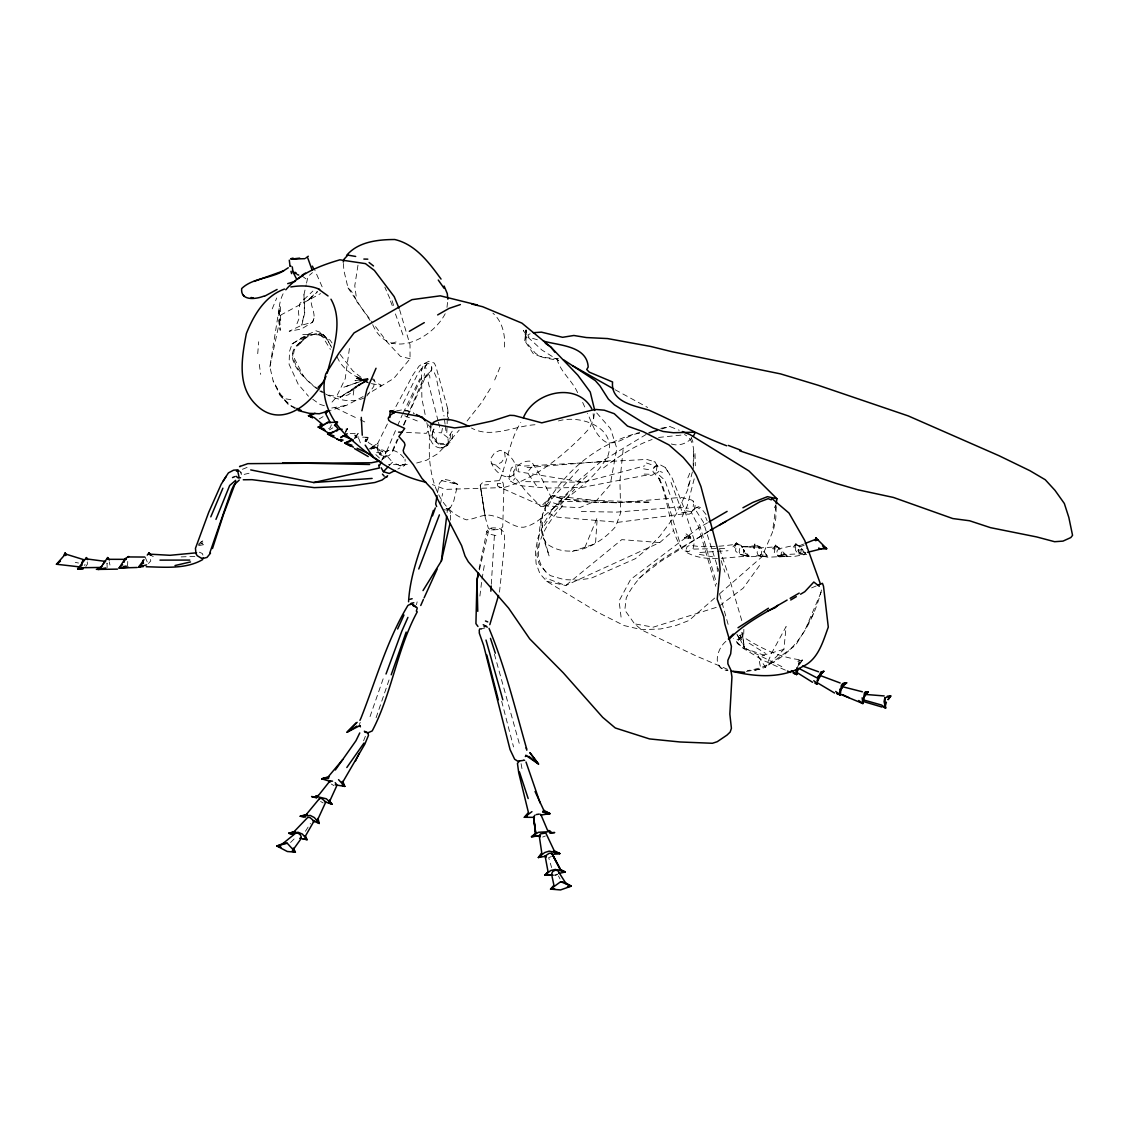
<?xml version="1.0" encoding="UTF-8"?>
<svg xmlns="http://www.w3.org/2000/svg" width="1129" height="1129" viewBox="0 0 1129 1129"><rect width="100%" height="100%" fill="white"/><g stroke="black" fill="none" stroke-linecap="round" stroke-linejoin="round"><path stroke-width="0.75" stroke-dasharray="5 3.75" d="M524.717 340.704L526.058 329.964L525.945 342.031L535.626 353.504L543.049 357.456L558.77 360.546L542.019 350.103L527.172 336.513L523.348 330.43L526.269 337.261L524.717 340.704L533.452 353.913L543.049 357.456L558.432 358.613M313.989 318.237L312.55 322.217L301.81 325.18L289.165 331.249L301.316 329.061L312.55 322.217C317.461 313.834 308.965 305.677 311.548 296.941L317.432 291.31M403.378 425.224L421.216 383.789C422.585 376.55 433.804 374.461 431.588 366.276C429.034 361.379 422.444 363.242 419.057 366.121L413.228 374.419L394.063 410.01M416.657 463.017L426.282 460.364L437.417 453.943L446.689 444.516L450.132 442.427L452.249 438.532L452.404 430.911L447.931 437.756L448.312 442.695M360.377 442.893L358.966 438.983L354.802 434.961L355.579 436.965L356.072 435.498L354.986 438.518L358.345 433.197L347.196 433.734M504.465 347.04C505.411 334.89 502.447 321.483 492.936 313.185M693.248 468.704C693.404 457.033 697.03 441.34 684.499 434.482M450.457 520.173L450.654 512.044L446.985 508.487L444.501 507.57M743.856 629.347L743.715 634.131C742.261 638.294 737.35 640.891 733.342 638.675M693.164 465.303L693.714 447.959M447.296 418.732L446.844 432.379L443.88 430.713M447.352 417.024L447.648 408.5L435.85 366.332L434.34 363.115L428.921 361.252L423.897 363.778L421.484 370.143L421.893 398.805L425.407 415.825M295.304 408.726L288.163 404.238L279.766 394.783L273.19 381.037L269.887 366.854L279.3 307.413L280.175 330.345C278.369 317.658 277.367 303.348 284.155 291.861M558.728 501.149L616.801 502.786L680.858 497.409L691.414 499.964L693.093 501.05L695.182 505.693L693.516 511.395L689.226 514.189L682.904 513.949L618.325 522.275L557.514 517.167L553.182 515.727L545.011 510.548L545.73 505.03M590.241 426.734L593.614 418.845L592.951 411.662M436.288 437.784L436.104 441.185L438.645 444.177L446.689 444.516L446.858 443.104L446.689 444.516M497.48 483.974L497.381 485.738L499.103 486.98L541.384 505.693L579.586 507.655L596.422 500.627L610.21 484.877L616.815 448.382L610.577 428.738L595.66 411.76M491.284 584.229L494.389 535.668M754.525 548.384L754.864 543.938L753.918 548.412L754.412 546.464L753.156 547.678L757.333 545.674L760.339 547.142L767.593 556.174L749.176 556.752L740.201 554.339L739.185 551.869L739.566 548.849L741.513 546.789L757.333 545.674L756.049 545.307L760.339 547.142L741.513 546.789L760.339 547.142M257.722 353.673L258.696 341.777M805.513 553.633L799.388 546.267L795.832 543.896L795.606 550.5L798.344 553.774L805.302 554.635M479.896 596.041L481.758 580.758M738.902 544.982L736.376 542.795L735.586 551.051L739.608 554.692M783.879 649.387L758.392 656.542L765.518 667.267L783.879 649.387L786.123 626.539L772.18 652.167L765.518 667.267L751.222 671.473M499.484 592.146L504.79 542.075L504.211 532.408L499.893 528.499C495.448 528.033 489.45 526.368 486.797 531.307L478.851 569.933M446.985 307.398L447.705 300.808M657.134 465.6L656.217 472.134L652.11 475.238L643.572 475.662L582.522 487.389L547.339 488.081L522.628 485.907L515.134 483.861L510.28 481.166L508.911 478.428L511.282 468.126L515.882 464.725L524.519 466.037L646.748 459.418L654.933 461.86L657.134 465.6L655.963 465.261L654.425 467.011M779.617 556.541L781.127 554.706L781.466 551.7L780.435 549.273L778.629 548.835L777.133 550.642L776.794 553.662L777.825 556.103L779.617 556.541L794.322 556.399L805.372 554.522M623.109 449.737L619.92 480.996L620.696 512.735L615.686 526.481C599.499 545.476 570.187 560.563 547 543.924C531.9 523.362 548.539 497.437 562.369 481.335C582.31 457.231 609.519 440.409 639.677 432.463M447.084 512.58L447.493 509.123L444.473 508.092M353.222 395.051L354.139 387.459L368.28 379.118M774.268 552.716L775.679 545.109L787.562 556.315L767.861 557.232L758.124 555.158L757.136 552.744L757.531 549.767L759.055 547.974L776.907 546.817L779.518 547.89M437.487 492.823L439.407 483.24L443.274 479.091L451.755 480.898L457.767 484.383L453.505 502.052L450.344 507.754L446.689 510.167L443.768 509.631M743.602 553.012L743.983 550.006M518.451 468.704L518.056 471.696L583.495 482.224L644.871 465.811M776.018 505.425L772.462 532.225L761.934 556.823L716.83 596.183M593.614 418.845L594.531 412.184M349.411 348.508L345.22 378.765L336.061 397.549L331.898 402.234M799.219 663.951L799.12 661.975L798.782 665.941M693.15 506.639L693.516 504.183M653.409 468.563L656.88 465.021L660.691 465.077L665.277 467.491L672.249 478.329L683.172 505.764L694.547 541.031L693.107 548.553L688.746 551.488L683.412 550.811C668.086 529.769 669.737 500.006 657.967 476.819L662.37 484.764L680.942 546.365M357.978 265.202L354.774 285.736L356.919 301.838L372.612 322.739M293.554 354.139L294.175 350.329C299.51 341.099 308.697 334.142 319.606 333.549C326.704 334.297 328.158 342.651 331.785 347.436M482.027 579.092L484.51 564.133M447.931 437.756L441.58 432.816L442.399 428.357M440.338 504.762L442.61 493.458M773.661 529.12L775.764 518.606L776.343 503.506M403.9 457.951C400.061 452.757 392.172 447.606 385.864 451.614L382.548 459.588M438.645 444.177L432.506 438.8L432.026 435.258L433.959 428.992L432.506 432.929L432.986 436.923L438.574 443.147L446.774 444.007L452.249 438.532M424.024 376.126L424.56 373.558M432.026 435.258L432.746 431.842M269.887 366.854L280.952 314.949L320.565 293.596M303.941 294.782L304.745 312.874L301.81 325.18L304.378 312.592L303.941 294.782L306.157 284.818M306.523 283.153L308.005 276.506L312.437 272.639M416.474 604.735L417.137 601.842M107.156 567.577L107.001 563.145L107.495 566.137M479.402 569.919L489.083 528.838L491.877 528.273M740.017 635.204L744.632 648.371L741.965 632.423L744.632 648.371L738.267 635.669M694.194 478.851L687.321 505.651L681.295 518.493M794.844 547.763L795.832 543.896L799.388 546.267L796.157 544.884L778.629 548.835M84.675 565.615L85.014 564.274M692.387 471.978L687.632 489.972L676.398 513.893L659.957 536.007L648.427 548.002L635.302 558.728L590.862 578.344L576.721 580.123L564.246 579.629L550.402 575.649L546.351 572.417L539.069 563.71L536.924 555.496L540.481 521.443L542.372 513.935L542.343 531.688L549.16 556.089L543.204 537.785M354.238 438.362L356.595 437.022L368.943 437.29L366.219 441.439L365.457 439.237L368.844 442.864L382.9 451.91L377.975 449.906L382.844 450.034L385.596 451.783L386.4 453.279L385.92 456.85L381.165 460.011M127.577 566.448L127.746 561.028M379.838 454.338L380.431 452.362M424.292 368.562L425.21 365.542L427.99 363.834M688.027 486.797L689.763 481.166M331.333 424.786L330.487 427.439L328.214 428.992L325.844 428.554M821.503 589.973C811.737 627.526 789.383 665.249 747.243 670.57M821.15 592.16L805.499 628.98L795.663 645.252L765.518 667.267M376.07 717.748L389.576 678.388M332.011 342.948L330.021 340.083L317.983 334.255L322.612 336.414L319.846 332.138L315.767 330.712L301.175 338.037L292.072 343.95L289.518 351.373L289.08 364.23L298.155 384.17L308.457 396.237M404.605 465.501L405.17 463.864L404.605 465.501L397.845 469.043M370.03 716.605L384.029 676.271M450.189 513.385L450.654 512.044M363.637 382.646L351.895 390.394L351.02 392.793L348.24 394.84L340.393 397.055L328.144 395.009M734.556 547.734L736.376 542.795L736.785 543.938L741.245 545.406L744.307 551.587L743.235 549.371L749.148 556.188C728.671 556.724 705.935 562.849 687.053 552.702L686.136 549.498L687.081 546.648L689.96 545.138C705.583 548.384 721.939 546.126 737.646 544.065L738.549 544.22M500.006 367.292L494.079 381.461M774.014 549.513L775.679 545.109L776.47 546.789M363.623 740.737L365.359 736.263M296.983 323.713L299.171 318.195L298.409 311.576L299.961 303.376L312.874 291.084M378.088 444.558L376.987 447.409L378.116 451.769L381.08 455.17L378.949 453.265M690.694 537.799L688.577 537.87L690.694 537.799L690.807 539.436M272.23 308.852L276.732 297.985M359.318 724.606L360.236 722.377M584.878 547.466L597.241 517.59L595.519 543.684L572.304 551.432M796.679 669.229L798.513 664.812M398.156 438.983L392.737 451.388L389.053 455.622L383.931 456.539L379.471 453.745M404.055 424.857L407.329 416.996M407.978 415.43L426.226 375.322L431.673 370.51M687.829 477.849L690.496 471.569M386.612 451.332L396.872 427.369M397.549 425.774L402.333 414.597M499.681 480.008C507.5 461.098 509.786 440.028 520.779 422.429M392.398 450.711L397.196 439.562M774.48 507.754L775.722 504.931M793.235 547.198L795.832 543.896M813.684 613.357L807.588 624.52M408.091 406.257L421.851 376.649M387.388 423.996L377.566 443.655L378.723 442.667L370.199 448.227M381.644 460.336L385.864 451.614M775.679 545.109L772.758 548.807L776.907 546.817L776.075 546.464M403.095 413.045L419.805 378.864M403.095 403.406L417.674 374.066L423.234 365.881M345.262 432.929L347.605 428.554L344.486 429.373M431.236 426.268C425.605 457.922 430.459 507.824 466.446 519.834C475.521 519.227 484.158 512.735 493.655 516.052C504.367 517.929 512.453 527.723 523.63 527.229C537.291 524.66 546.253 512.538 557.472 505.34C575.903 491.129 595.971 476.96 607.727 456.37C618.127 427.82 580.828 414.301 558.446 420.948M421.484 370.143L422.204 368.83M547.071 501.841L548.694 498.891M803.65 544.065L798.895 545.942L798.062 550.472L799.205 552.73L800.701 553.125L805.838 552.504M800.701 553.125L801.534 548.609L800.39 546.337L798.895 545.942M366.657 439.83L365.655 441.566L368.943 437.29L365.74 437.812M732.961 546.831L736.376 542.795M445.207 313.721C431.617 339.787 387.995 361.125 372.57 324.376M490.381 388.559L481.688 402.46L466.46 421.78M646.127 434.453L600.134 462.325L579.713 479.515L552.025 509.743L543.472 524.039L537.856 538.18L535.386 551.587L536.106 563.639L539.944 573.73L546.732 581.308L597.82 612.355L624.111 625.565L641.625 629.672L660.521 628.966L675.368 625.734L688.986 620.498L715.504 597.34M690.793 537.898L688.986 535.386L690.666 536.698L690.398 538.533L684.329 537.743L685.74 537.475M305.409 831.283L310.475 823.422M709.083 531.011C679.545 550.345 642.316 564.091 626.242 597.947L624.803 610.069L634.554 623.843L642.02 630.151L695.633 655.737L728.134 669.553M85.875 566.448L87.399 564.161L87.215 561.311M424.081 378.525L426.226 375.322M544.347 525.535L551.968 514.147L574.661 489.294M345.827 431.179L347.605 428.554L344.952 429.457M430.318 423.248L430.403 427.51L426.381 433.338L405.523 432.421M799.628 664.318L802.634 659.957C781.55 658.39 760.254 648.131 742.826 636.7L739.058 637.419L736.475 640.637L737.195 643.29L743.164 648.3L762.428 660.028L785.869 670.358M345.643 431.32L347.605 428.554M759.577 565.431L743.207 588.167L718.284 606.753L653.282 627.159L634.554 623.843M366.84 396.011L373.741 386.527L374.602 380.177L373.586 378.949M430.163 371.568L431.687 369.663L431.49 366.798M725.905 641.371C716.816 648.695 711.341 669.342 727.993 670.57L721.614 668.382L717.734 664.064M528.866 470.483L531.392 467.406M399.595 309.671L410.025 344.782L410.039 358.782L393.767 378.455L367.673 394.035M303.532 339.603L298.31 345.869C302.106 337.726 310.941 333.619 319.606 333.549M562.623 506.032C547.226 522.501 526.82 551.7 546.351 572.417M759.902 555.595L761.44 553.774L761.821 550.811L760.833 548.412L759.055 547.974M451.346 439.195L459.207 430.093M513.483 480.15L515.318 478.019M587.856 430.064L583.495 434.82M354.929 437.121L358.345 433.197L355.141 433.691M738.154 640.425L739.537 638.831M427.058 364.455L425.407 366.332L426.226 369.649M299.905 342.666C279.188 357.625 306.368 380.558 318.604 390.182M148.421 563.526L150.778 560.944L150.086 557.684M545.702 505.538L580.842 466.997M542.682 504.875L544.87 502.518M581.096 437.248C559.434 458.586 533.961 479.063 504.127 487.46M301.669 339.773L309.05 333.803M389.068 465.755L392.469 462.198L402.136 466.813M552.025 509.743L573.306 488.109L587.8 475.267M798.697 663.908L802.634 659.957L798.626 661.001M290.548 842.488L296.179 836.914M380.417 386.555L381.56 385.426L375.449 382.251L371.201 377.82M311.548 296.941L307.144 301.26L317.348 292.03M685.755 535.922L689.494 537.827L690.666 536.698M198.76 543.825L203.22 540.565M691.738 438.038C686.7 443.711 678.473 446.477 671.176 443.923M364.794 441.1L368.943 437.29M794.887 546.027L796.157 544.884M546.732 581.308L565.685 585.514L659.759 542.569L673.448 530.602M658.955 471.329L656.782 473.164L654.411 473.051M696.424 507.373L691.978 510.802M638.915 578.401L660.62 561.438L708.659 531.265M734.796 545.505L737.646 544.065L735.402 544.898L736.785 543.938M351.895 390.394L340.393 397.055L358.768 384.721L368.364 379.584M603.535 467.886C618.48 456.553 634.258 445.715 652.096 439.506M383.521 457.16L385.229 455.933M369.239 449.017L374.87 445.094M426.804 422.627C429.02 431.659 428.498 447.507 441.368 448.044L447.423 445.122M340.393 397.055L366.544 380.727L358.768 384.721L369.691 379.908M686.164 537.15L686.94 536.67M329.4 429.867L332.815 427.82M319.182 418.944L323.049 416.643M292.072 343.95L305.776 335.934L311.392 334.367L320.142 335.003M707.502 522.812L698.442 528.076L630.617 579.431L619.087 600.953L621.26 618.678M370.524 448.777L376.028 445.588L378.455 445.913M510.308 476.763L513.624 474.843L516.235 471.089C516.983 462.071 508.346 452.404 500.034 450.316L494.657 452.743L490.663 458.6C490.706 467.364 501.318 478.541 510.308 476.763L507.471 476.48M530.136 333.747L527.92 335.003L529.035 337.275L538.011 339.956M354.732 438.08L356.595 437.022M378.116 451.769L376.987 447.409L378.032 447.79L371.483 448.777L374.63 447.013M363.157 396.533L346.532 405.339L330.416 410.42M198.337 544.884L203.121 542.71M388.672 450.429L386.598 451.558L385.37 453.985L392.469 462.198M555.158 875.638L557.641 874.396M370.862 449.215L375.251 447.169L371.483 448.777M811.596 587.884L816.239 585.937M242.439 469.297L247.646 467.194M551.404 856.544L548.652 857.659L551.629 867.552M200.299 542.357L202.063 541.652M804.201 545.166L797.935 547.65L799.205 552.73M542.668 837.055L545.392 835.982M554.156 875.243L557.246 874.044M802.634 659.957L795.352 661.89M367.941 378.949L343.484 387.346L367.983 378.638M364.357 397.86C349.976 404.464 332.674 398.424 319.902 391.114M658.574 437.445L681.422 435.074M391.326 343.442L396.688 341.748M661.848 428.949L669.836 426.522L679.221 430.276M396.589 410.829L403.716 409.629L413.539 412.819M798.062 550.472L807.136 548.017M481.97 628.698L484.877 627.95M244.174 474.378L250.694 472.868M444.6 447.056L441.044 447.874L444.882 447.084L448.058 444.868L450.542 436.457L450.005 431.222M660.79 428.357L669.836 426.522M639.494 433.24C627.823 434.34 618.311 445.616 606.231 442.215C595.519 436.387 592.33 423.544 587.461 413.256M534.991 424.744C514.641 425.943 491.016 438.899 471.485 428.046M331.785 408.021L346.532 405.339M367.955 378.398L354.972 380.713L364.695 379.626L356.242 378.187L367.772 382.632L352.841 370.876L337.966 351.556M491.651 529.924L494.29 529.501M746.382 671.473L760.861 668.975L758.392 656.542M399.962 465.416L405.184 464.696L405.071 459.178M739.34 635.444L742.205 634.625M497.24 483.805L500.754 483.395M407.244 464.626L388.517 464.668M527.017 467.604L612.228 460.604M484.567 484.962L488.631 484.637M699.867 552.462L728.036 550.74M781.127 554.706L802.747 553.69M181.134 556.907L195.091 556.371M693.7 549.089L717.917 548.581M719.653 548.539L724.832 548.426M616.801 502.786L552.194 495.716C583.707 505.171 617.986 501.897 650.643 502.222L563.032 499.357L552.194 495.716L546.873 499.837L545.152 503.788L545.011 510.548M404.944 410.97L408.232 410.956L414.385 413.595M302.741 334.382L311.392 334.367M783.23 553.591L787.562 556.315L779.518 556.879L776.837 556.061M777.825 556.103L787.633 556.188M525.677 481.66L583.495 482.224M581.35 511.536L616.829 512.1L679.503 507.062L688.436 508.262M644.151 474.095L650.36 474.279M198.775 545.603L204.913 544.432L203.276 544.249M438.899 432.689L441.58 432.816M681.775 512.481L688.027 512.792M779.391 555.327L787.562 556.315M659.759 542.569L621.769 539.634L565.685 585.514L545.815 578.062M741.047 554.706L749.148 556.188L744.505 552.645M653.945 461.761L654.933 461.86M658.136 466.249L655.61 465.967L653.578 467.462L652.971 471.739L660.394 479.966M760.254 554.678L763.289 555.045M744.957 555.666L749.148 556.188M756.19 555.807L767.593 556.174L763.783 553.027M686.347 510.872L691.357 511.649M290.901 399.68L285.82 398.876L277.085 391.975M495.899 535.583L489.619 534.102M643.643 468.817L650.177 469.932M376.634 452.461L383.733 453.689M371.385 383.634L381.56 385.426M699.274 554.367L713.895 557.049M510.28 481.166L511.691 481.434M75.276 562.397L78.522 563.032M410.039 358.782L400.386 356.312L387.176 342.087L373.671 324.136M499.103 486.98L501.629 487.629L445.433 489.379L432.365 484.595M740.201 554.339L742.035 554.819M686.418 551.051L687.871 551.46M777.401 555.073L778.558 555.412M452.475 482.605L457.767 484.383L441.764 480.644M324.39 405.748L319.959 404.38L312.761 399.285M367.165 381.263C354.379 377.001 341.706 368.957 336.71 355.931M646.409 462.961L651.659 464.753M553.45 502.871L562.538 505.99M491.242 463.539L495.702 465.092L501.459 462.354L505.143 456.878L504.55 451.868M764.629 655.441L742.684 647.637L737.096 642.274M356.863 376.832L365.147 379.979M356.242 378.187L369.691 383.338M660.282 471.555L662.455 472.388M201.597 543.543L202.67 543.966M199.325 552.166L202.331 553.506L203.403 556.287M404.817 415.853L417.307 420.976M295.403 407.724L291.141 405.734L282.575 397.944L273.19 381.037M335.045 407.696L358.683 419.042M360.264 419.79L368.153 423.573M746.241 648.921L781.832 666.632M615.178 389.773L647.651 407.456M151.145 555.383L153.248 556.583M319.366 389.942C307.286 381.63 294.471 368.985 292.425 353.829M320.834 390.775L325.223 393.315M331.305 784.048L333.93 785.586M320.608 801.463L323.162 802.959M697.299 507.429L699.599 508.798M749.134 643.22L765.589 653.423M238.798 470.751L240.844 472.12L241.564 475.789M802.804 551.841L806.628 554.607M303.094 276.746L306.001 278.891M496.407 465.727L503.266 471.739M659.378 475.351L664.783 480.15L676.694 513.272M323.148 334.636L325.561 336.865L331.587 347.139M375.816 454.564L380.163 458.699M343.371 263.452L343.908 270.607L348.028 287.923L351.345 291.084L355.677 298.522M686.065 533.777L687.109 534.793M737.858 635.627L736.955 634.611L740.314 639.96L738.098 636.248L738.747 637.208M145.232 557.317L147.264 561.988M279.766 394.783L288.163 404.238M432.619 430.742L434.496 432.957M323.825 335.158L328.511 341.791M348.028 287.923L370.086 320.453M428.314 424.857L430.403 427.51M705.992 514.485L700.982 508.008L698.47 506.695L693.799 509.052L691.357 512.284L698.258 526.185L715.73 586.276M687.363 534.892L689.494 537.827M528.612 474.335L538.434 488.532M486.797 531.307L487.756 532.761M696.381 511.169L703.24 521.951L719.54 573.151M320.636 333.619L330.388 349.369M665.277 467.491L669.85 475.126M577.611 392.666C572.177 380.29 559.885 371.54 556.78 358.232M558.446 875.906L560.04 878.941M294.274 358.288L303.32 375.816M389.83 298.465L387.007 292.129M322.132 286.808L314.864 270.283M582.663 402.39L585.683 409.079M693.093 501.05L693.559 502.109M705.71 517.421L707.079 520.568M434.355 372.768L436.076 376.733L444.022 416.051M384.89 287.218L386.471 290.901M390.465 301.02L392.92 307.356M671.063 482.464L681.634 510.421M691.216 437.459L693.319 443.048M402.954 334.918L395.446 313.933M699.472 524.378L716.816 584.229M719.596 548.962L727.838 573.207L742.43 622.785M721.106 560.577L724.945 572.22M742.303 633.51L743.065 635.98M392.102 300.681L393.795 306.157M494.417 654.199L519.707 745.055M719.653 594.263L728.586 626.059M501.657 701.25L513.54 746.904M428.173 382.068L438.024 420.623M438.447 422.302L439.731 427.327M240.844 472.12L241.098 473.206M109.231 561.847L109.965 565.036M521.076 763.67L522.487 771.46M278.835 320.551L279.738 325.844M259.289 364.413L260.686 374.376M444.445 419.282L445.066 424.123M445.278 425.746L446.322 433.818M429.599 375.181L429.923 378.074M447.648 408.5L448.919 420.736M501.389 529.614L501.713 537.785M526.058 329.964L526.269 337.261M717.211 566.419L717.352 571.683M695.012 453.604L695.309 465.755M280.429 306.707L280.754 324.348M503.887 488.674L502.73 526.735L500.373 529.289L491.073 530.108L488.335 528.146L484.891 516.108L480.234 485.117L483.085 481.97L501.022 480.46L503.097 482.916L503.887 488.674M513.794 471.273L513.808 475.676L526.128 491.623L540.735 506.526L545.688 506.568L548.863 504.607L552.053 498.947L539.733 474.646L531.336 461.281C524.152 460.053 516.856 464.979 513.794 471.273M450.344 507.471L446.689 510.167L450.344 507.471M485.117 515.995L480.234 485.117L485.117 515.995"/><path stroke-width="1.5" d="M81.965 565.431L81.98 562.609L82.897 560.28L84.153 559.801L65.496 554.014L56.45 564.246L79.792 566.913M361.28 417.349L362.268 435.201M793.306 673.223L796.651 674.521L796.848 667.818M389.9 417.504L390.126 411.041L393.428 411.027M305.634 837.379L305.705 835.573L314.031 821.065L309.995 817.565L307.794 817.354L294.034 831.72M839.75 689.17L840.343 694.914L837.323 693.799M490.847 591.173L491.171 585.965M318.053 818.356L319.168 823.422L312.677 820.712M882.088 707.064L862.993 701.419L863.163 699.839L865.223 694.406L884.19 695.944M865.054 695.986L865.223 694.406M423.022 590.58L441.383 560.958L446.675 516.038M776.244 503.746L776.907 498.722L748.936 470.934L690.158 434.665L682.339 431.532M815.674 540.636L816.041 538.025L826.696 548.694L820.924 548.99L807.545 552.293M335.736 424.194L335.496 425.76L337.599 428.272M437.008 495.73L435.695 503.943L436.641 506.582M361.943 410.744L366.784 389.787L376.028 368.266M65.496 554.014L65.101 552.984L64.014 555.016M478.23 573.349L476.974 580.193L475.93 623.66L477.962 626.468M888.213 699.627L890.753 696.014L884.854 697.849L884.078 701.589L885.588 707.996L883.936 707.304M109.358 559.956L107.707 557.543L101.497 566.349L97.884 569.411L117.529 569.129M796.749 670.767L797.215 668.608M441.383 560.958L450.019 523.503M478.597 573.334L476.974 580.193L477.765 611.353M124.021 562.327L124.726 559.871L126.279 559.335L107.17 559.307L107.707 557.543M498.538 595.435L489.803 624.69M103.247 564.444L104.009 561.974L105.561 561.423L86.114 558.841L86.467 557.599L87.78 559.645M416.333 611.17L417.109 608.644M343.244 262.027L344.19 259.021L347.859 255.112L355.663 256.452M86.467 557.599L77.647 568.903L83.137 568.649L77.647 568.903L81.217 565.911M212.478 548.539L223.443 514.556L235.834 481.758M885.192 705.808L886.42 702.224M209.839 552.801L231.572 489.972L233.858 485.047L239.277 480.065M433.409 510.336C424.123 540.424 410.293 570.032 408.571 601.785M391.213 674.775L406.172 632.071M432.506 515.84L435.314 507.923M386.019 673.999L401.839 631.125L407.922 617.394M840.174 682.989L820.416 675.594L816.944 682.523L834.543 693.023M325.971 376.423C314.398 402.122 281.516 431.151 255.563 404.253C236.653 385.426 241.931 357.06 246.348 333.605C253.644 315.273 264.863 295.953 284.536 289.052M327.17 373.247C332.999 350.159 343.724 321.398 330.966 299.199M418.76 568.988L439.407 514.88M215.964 519.382L229.667 485.498L235.679 480.347M815.166 540.156L816.041 538.025L816.14 540.579M319.14 799.544L319.634 798.358L321.793 798.57L325.815 801.971L318.025 818.892M313.523 822.321L314.031 821.065M547.269 873.267L548.002 871.517L545.124 856.092L549.202 853.256L551.813 853.439L560.464 869.612M210.798 516.842L222.893 488.194M862.358 691.781L842.53 686.714L841.133 689.72M420.75 605.497L423.389 599.471M329.795 782.115L330.317 780.943M424.109 597.876L437.121 569.199M397.634 628.98L403.97 615.037M329.456 801.745L336.682 785.953M359.939 720.373L360.955 718.157C375.872 680.42 386.937 640.256 407.908 605.454L411.379 603.662L415.147 606.245L412.438 604.368M300.568 838.565L301.316 836.984L300.243 834.712L297.985 833.089L295.854 833.047L282.363 843.984M355.48 761.017L359.121 753.41M359.756 732.947L355.945 740.779L335.355 769.978M379.711 465.204L381.136 462.396M841.811 688.125L842.53 686.714M839.821 692.359L839.101 693.77L862.866 703.508L864.461 692.712L868.229 691.809L865.364 695.252M797.511 671.021L798.866 668.396M289.292 260.15L289.941 265.386M534.426 834.585L535.428 832.68L533.636 816.902L534.977 815.194M243.271 479.769L252.049 479.67L314.271 487.643L349.891 486.176L374.913 482.492L382.138 479.994L387.642 475.746M417.278 611.805C396.9 649.203 391.918 693.46 372.203 730.929L368.096 732.735L364.879 732.241M431.899 425.012L433.254 422.514C444.233 415.839 458.247 421.018 468.775 426.367M819.64 676.977L820.416 675.594M144.004 559.702L138.768 566.871L143.341 566.617M410.392 604.579L411.154 603.281L413.807 602.759M147.25 555.101L149.056 552.773L151.145 555.383M342.708 782.199L364.85 744.124L368.491 735.289L367.8 732.862L364.328 731.183M360.08 725.524L347.069 732.213L356.397 722.645M523.334 417.913C533.862 391.509 577.074 381.404 591.822 408.811M226.364 476.226L221.242 484.143L208.724 512.298L195.458 548.313L195.994 553.69L197.25 555.736L201.724 558.418M223.203 480.827L228.411 472.882L233.576 470.172L237.175 469.89M693.418 436.104L694.942 433L694.166 432.224L673.364 432.732L663.048 431.461L653.169 428.004L643.953 423.121L614.402 404.845L608.39 399.144L599.951 385.906L595.35 380.642L563.272 359.629M346.829 767.508L363.961 743.08M292.552 850.574L300.469 839.539M334.974 425.661L336.738 423.304M546.408 856.107L538.42 857.49L541.751 852.79L539.21 835.573L540.509 833.894L545.815 833.004L554.452 851.224M329.767 781.197L318.053 795.973L315.612 796.27L326.352 798.796L332.095 804.285L324.573 801.675M285.82 289.786C299.622 273.486 319.973 265.64 339.914 259.811L365.443 263.621L374.391 270.438L394.176 296.602L399.003 308.217M887.944 699.514L890.753 696.014L887.267 696.226M728.868 639.451C744.985 622.573 767.028 611.974 787.111 600.063M210.502 553.168L207.002 557.416L203.516 558.333M306.058 814.799L319.634 798.358M328.497 776.498L342.708 759.577M326.069 413.031L328.059 410.744L325.547 411.45M553.704 885.489L550.557 889.116L560.534 889.934L571.274 886.152L564.909 882.539L560.704 881.678L550.557 889.116L554.706 888.862M817.777 677.555L823.831 671.289L820.952 671.938M818.003 676.652L823.831 671.289L820.43 672.799L817.269 680.914L817.833 678.317L799.403 668.678M334.494 425.435L336.583 423.22M541.61 856.248L538.42 857.49L541.737 853.99M534.412 817.368L524.42 817.269L528.33 813.134M381.193 467.801L383.408 471.682L387.939 466.94M547.918 871.969L544.771 875.243L552.914 875.201M291.042 259.134L299.679 258.132M357.131 722.334L347.069 732.213L356.849 726.102M866.07 693.982L868.229 691.809L865.153 692.119M346.561 255.464C358.034 241.662 378.116 239.546 394.783 239.517C415.67 244.443 429.091 262.676 441.044 279.075M728.346 638.943L733.215 634.075M122.581 564.641L119.095 568.014L137.301 567.478M318.082 387.303L322.64 382.929M777.853 605.327L775.411 607.585L767.918 610.944M142.55 566.109L138.768 566.871L143.101 563.046M527.102 816.831L524.42 817.269L528.457 812.654L518.747 772.913L517.449 763.402L519.594 760.819M535.245 833.583L531.477 836.758L540.466 835.714M325.618 412.791L328.059 410.744M842.333 686.418L846.581 682.89L843.024 683.355M538.42 857.49L544.686 852.55L549.146 851.125L559.801 853.566L552.363 854.399M308.302 256.227L305.86 257.991M56.45 564.246L60.43 561.198M526.749 755.513L525.324 756.529M531.942 811.652L524.42 817.269M102.711 569.087L97.884 569.411L101.963 566.419M843.109 685.345L846.581 682.89L842.163 684.118L841.274 685.769L840.343 694.914L836.744 693.531M325.604 423.714L327.876 422.161L330.247 422.599L325.335 412.988M288.29 267.771L282.349 271.553C269.902 278.44 252.035 278.369 241.677 288.558C240.364 301.443 256.382 299.185 263.89 296.08M350.371 446.068L344.825 443.062L351.881 439.689M296.814 279.512L302.981 275.405M738.027 627.724L768.454 608.235M409.319 331.319L424.278 322.626M437.657 314.92L449.06 308.4L460.364 304.576M305.437 273.105L301.979 275.264M202.754 559.532C186.087 569.355 164.834 567.195 146.22 566.744M277.085 289.461L264.525 296.25M790.709 599.979L796.34 596.676M800.56 594.207L804.779 591.723L813.811 582.042L819.301 586.276M395.362 411.535L389.957 415.486L388.221 418.196L388.729 420.298L390.888 422.02L404.69 428.455L398.876 436.514L404.323 442.624L405.015 444.967L403.194 450.429L403.801 452.828L413.313 464.668L422.006 478.47L432.887 489.986L461.634 545.674L465.035 556.047L468.337 561.819L508.614 608.136L529.713 638.859L563.286 672.828L602.674 717.324L615.291 727.979L649.5 738.916L680.053 741.979L712.427 743.277L717.24 741.697L726.963 735.12L730.167 732.058L731.409 728.304L729.842 714.092L731.945 676.948L730.858 670.005L727.88 663.824L727.88 660.31L730.689 653.832L731.423 646.352L724.762 623.772L723.788 616.773L717.211 599.16L720.133 569.326L718.242 551.446L700.897 486.416L696.48 475.732A176.039 132.827 -37.3 0 0 690.849 466.489L683.186 457.428L668.904 444.868L643.248 431.715L627.498 426.099L614.232 413.68L604.297 410.194L595.872 409.46L591.271 410.335L541.779 422.853L514.161 415.514L509.885 415.317L492.3 420.962L468.549 426.169L454.662 427.933L432.195 423.855L416.403 414.498M708.998 521.937L727.104 511.395M719.356 525.14L759.845 501.826L768.157 498.679L771.305 499.851M347.196 433.734L340.746 437.473L343.301 435.85L353.292 439.985M790.131 598.328L799.205 593.106M710.55 530.178L725.933 521.372M710.056 530.461L712.879 528.852M324.39 424.603L318.307 427.058L329.767 433.762M334.113 431.603L327.608 433.903L332.505 436.627M742.938 507.768L752.845 502.419L767.438 496.675L776.907 498.722M315.062 413.256L308.527 415.754L312.592 417.843M336.428 431.024L337.726 430.347M394.981 470.525L389.251 473.488L383.408 471.682M307.032 814.362L300.328 816.239L305.253 817.184M292.947 834.486L288.841 833.287L294.754 831.678M329.315 776.554L321.793 778.841L330.642 781.522M238.431 470.059L237.542 470.454L239.023 476.932M349.284 441.425L351.853 440.282M232.518 477.581L234.761 476.607M817.791 585.274L822.434 583.326L823.493 586.163L828.291 627.103C822.942 641.611 818.313 659.322 802.931 666.378C780.859 678.981 755.118 676.864 731.38 671.12M805.231 543.43L816.338 539.055L818.243 539.958M202.119 558.333L203.389 557.839M315.767 796.382L318.279 795.437M326.38 777.556L321.793 778.841L328.666 777.542M254.067 281.403L283.704 270.777M523.291 760.424L517.774 761.186L514.655 759.238L510.068 749.6L483.635 645.421L479.303 633.171M281.008 847.202L276.859 846.002L283.393 843.419L287.232 843.222L295.375 852.141L287.302 851.506L276.859 846.002L287.232 843.222M558.784 873.437L565.304 871.997L559.264 869.33M843.744 683.835L846.581 682.89M483.988 626.708L486.02 626.045M304.872 258.668L292.058 259.105M353.532 447.197L344.825 443.062L349.425 441.594M294.852 831.593L288.841 833.287L293.159 834.091M138.768 566.871L146.629 564.895M325.096 430.248L318.307 427.058L328.003 422.542L337.627 422.119L335.059 422.683M287.683 283.647L295.445 281.248M196.545 552.801L170.056 555.299L148.576 554.099M289.857 266.388L291 266.176M649.076 432.844L657.064 430.417M385.864 477.341L386.979 477.002M328.821 410.9L319.281 413.75L309.177 413.327L298.155 410.519M536.303 814.559L539.225 814.08M312.55 417.42L308.527 415.754L312.733 414.597M290.859 258.724L293.088 258.118M410.039 599.273L412.141 598.709M481.617 628.839L479.557 629.022M97.884 569.411L105.886 567.929M175.023 565.544L190.491 561.946M306.735 814.955L300.328 816.239L303.729 816.563M128.48 567.238L119.095 568.014L125.22 558.573L128.833 556.498L127.817 556.936L144.78 557.049M250.709 469.904L313.679 482.535L379.386 467.999L378.681 465.035M335.553 438.123L327.608 433.903L331.771 433.014L337.952 429.33L342.2 429.302M378.794 461.253L371.385 462.777L247.83 463.652L239.56 466.587L240.308 466.446M236.441 471.188L238.798 470.751M123.188 566.631L126.18 566.081M533.34 332.702L541.412 332.138L562.581 337.303L573.871 335.482L586.346 337.543L607.614 338.573L650.657 346.448L672.263 351.782L780.534 373.882L818.313 385.314L908.266 415.924L998.939 455.679L1029.874 470.68L1045.256 479.74L1054.994 490.353L1064.337 503.492L1068.853 517.491L1072.55 535.358L1070.8 537.573L1062.982 541.116L1054.613 541.708L1036.69 536.938L990.528 527.666L969.585 520.765L952.777 518.55L893.406 497.437L857.885 489.803L836.109 483.41L739.678 450.781M541.666 814.94L549.95 813.628L545.434 811.624M567.435 886.717L571.274 886.152L560.704 881.678M290.83 286.964C300.413 285.327 310.701 285.327 319.662 289.405M288.841 833.287L291.254 832.948M276.859 846.002L280.542 845.508M549.964 833.103L554.706 832.553L549.964 832.68M240.519 477.75L238.29 477.99L236.088 476.297M81.344 567.746L100.495 567.45M292.425 832.793L298.211 832.299L302.403 834.091L307.13 839.68L299.721 838.325M744.731 672.334L733.046 671.303M313.679 482.535L372.118 478.428M96.346 569.341L105.011 568.748M300.328 816.239L310.32 815.463L314.37 817.579L319.168 823.422L316.092 821.192M537.418 835.742L531.477 836.758L538.434 832.285L550.5 831.621L547.805 830.902L540.89 814.616M562.736 872.096L565.304 871.997L560.337 869.499L551.813 853.439M302.925 838.762L307.13 839.68L304.943 835.968M159.979 560.125L189.799 560.083M282.716 462.735L369.635 464.485M363.863 259.063L367.8 259.162M326.14 778.488L328.595 778.558M398.579 432.125L402.051 432.28M546.591 813.416L549.95 813.628L543.67 810.241M555.355 853.284L559.801 853.566L553.309 851.238M321.793 778.841L324.686 779.109M542.724 812.217L549.95 813.628M335.228 784.838L344.698 786.377L341.974 781.72M550.444 875.13L544.771 875.243L550.754 870.515L555.327 869.443L565.304 871.997M471.851 304.068L482.647 306.721L521.923 323.134L550.839 347.055L577.808 375.153L590.255 392.045L594.757 410.504M316.783 797.469L311.576 796.538L316.614 797.893M543.501 341.113C559.18 345.587 586.995 345.643 588.181 367.052L586.727 369.536L589.282 372.147L612.567 381.983C610.535 402.249 634.075 405.551 648.935 410.18C674.987 421.653 699.938 435.752 726.695 445.786M823.112 548.002L826.696 548.694L822.476 545.886M308.527 415.754L314.215 417.518L323.444 425.252M331.333 780.915L332.561 781.183M251.104 297.491L253.362 298.014M318.307 427.058L323.924 428.78M344.825 443.062L351.938 445.179M477.44 305.013L440.31 295.826L412 299.651L354.04 332.928L338.883 353.208L325.773 373.939C320.029 395.969 328.807 416.996 343.879 432.887C367.758 454.874 393.414 475.069 425.831 482.196M292.072 851.266L295.375 852.141L293.3 848.091M327.608 433.903L333.972 435.808M328.214 802.479L332.095 804.285L329.259 800.574M340.732 439.491L343.089 440.127M863.163 699.839L881.594 705.046L885.588 707.996L884.854 697.849M571.274 886.152L566.193 883.824L557.726 870.572L555.27 870.233L552.773 871.475L551.714 873.578L552.702 875.3M483.254 624.718L487.291 627.145M559.801 853.566L554.156 850.701M816.338 539.055L816.041 538.025M523.785 760.071L524.632 760.367M802.536 666.025L818.553 671.783M296.969 274.403L298.733 275.067M818.61 548.073L820.924 548.99M860.778 702.393L862.866 703.508L862.161 697.764M485.47 620.992L487.756 621.896M341.579 440.917L336.611 438.871L341.678 441.199M341.918 785.191L344.698 786.377L342.821 781.296M413.172 605.793L415.966 607.007M787.435 671.049L790.554 672.432M381.771 462.692L372.598 456.539L365.189 445.136M357.089 448.326L372.725 455.509M296.828 408.388L301.09 410.377M842.53 694.617L848.867 697.595M318.519 289.137L328.045 295.953M542.753 811.201L545.406 812.555M793.461 672.884L796.651 674.521L795.79 670.4M812.541 682.269L796.735 672.39M858.76 700.53L862.866 703.508M814.884 683.045L817.227 684.301L815.519 683.101M613.64 388.926L572.615 365.725M394.049 413.256L390.126 411.041L422.077 416.883L425.196 420.863M791.288 670.598L796.651 674.521M354.492 448.622L368.237 456.539M416.291 607.219L417.137 607.628M835.686 691.484L840.343 694.914M295.544 273.655L292.369 270.96M548.722 830.422L550.797 831.748M545.335 343.258L550.839 347.055L554.974 352.248M320.072 424.377L322.386 426.056M813.755 680.731L815.646 682.156M369.084 262.507L373.501 265.95M884.628 707.234L885.588 707.996M528.809 756.359L538.533 764.051L530.15 753.043M295.276 272.329L296.348 273.19M771.657 498.312L788.988 513.06L804.723 540.481L820.247 583.439M360.447 726.85L359.459 725.637M338.573 779.673L344.698 786.377M382.449 474.152L384.227 476.17M335.214 782.693L336.71 784.627M529.896 752.662L538.533 764.051L525.677 755.259M489.012 628.359C505.227 666.999 515.12 708.617 526.693 748.964M540.452 814.277L541.384 815.575M438.264 280.048L444.12 288.332M539.21 835.573L540.099 836.885M545.124 856.092L546.041 857.476M243.243 294.965L244.104 296.362M66.357 555.059L65.101 552.984L65.284 555.539M316.967 819.456L319.168 823.422M552.73 854.794L560.337 869.499M150.27 555.172L149.056 552.773L149.127 553.916M312.352 266.119L313.693 268.801M526.015 762.004L540.085 802.888M535.047 791.485L543.783 810.255M444.106 286.032L447.267 293.554L447.888 299.157M519.453 771.996L528.174 798.528M490.466 638.379L495.321 653.225M486.006 640.044L502.828 699.797M290.943 271.355L291.621 273.641M526.128 747.864L526.82 750.221M486.782 654.947L498.256 699.782M307.765 257.962L312.211 270.268M552.01 876.231L554.014 885.658M142.903 560.407L143.439 563.385M533.678 818.229L535.711 833.131L533.636 816.902M330.077 799.727L330.261 801.731M292.284 266.881L292.947 271.976L296.687 279.216M479.218 630.01L479.373 632.621M740.963 450.245A176.039 30.412 18.6 0 1 728.346 445.405"/></g></svg>
